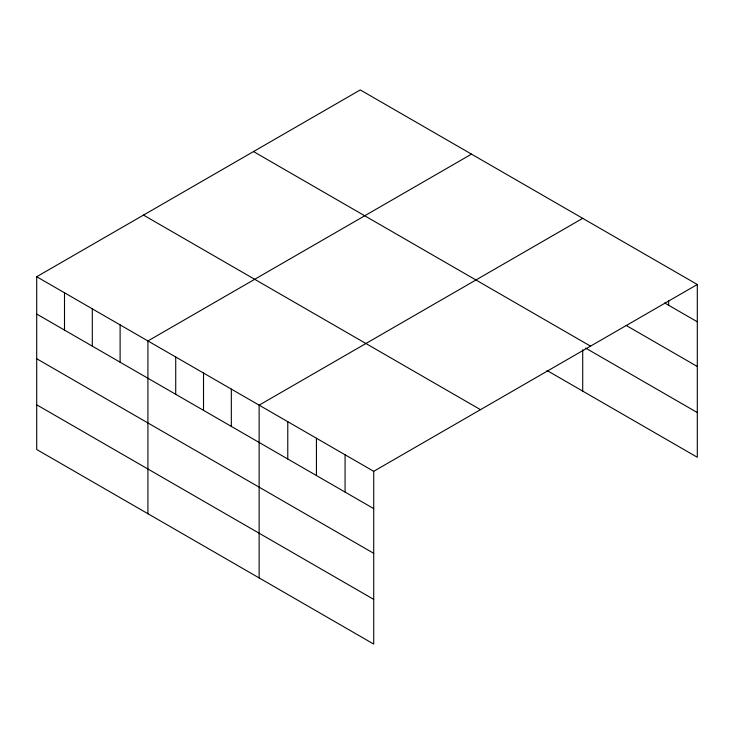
<?xml version="1.0" encoding="UTF-8"?>
<svg xmlns="http://www.w3.org/2000/svg" width="734" height="734" viewBox="0 0 734 734"><rect width="100%" height="100%" fill="white"/><g stroke="black" fill="none" stroke-linecap="round" stroke-linejoin="round"><path stroke-width="1.1" d="M36.7 276.736L373.716 471.311L373.716 644.076L36.7 449.502L36.7 276.736L360.284 89.924L697.3 284.498L697.3 457.264L546.968 370.468M471.503 154.131L147.919 340.952L147.919 513.717M582.713 218.337L259.13 405.159L259.13 577.924M373.716 471.311L697.3 284.498M664.701 302.977L697.3 321.795M626.175 325.437L697.3 366.495M253.505 151.571L590.521 346.145M585.677 348.109L697.3 412.554M143.479 215.09L480.495 409.664M36.7 314.042L373.716 508.616M36.7 358.743L373.716 553.317M36.7 404.801L373.716 599.375M668.656 300.738L668.656 305.252M582.713 349.751L582.713 391.103M345.072 454.777L345.072 492.074M316.427 438.235L316.427 475.54M287.774 421.701L287.774 458.998M231.329 389.103L231.329 426.408M203.52 373.055L203.52 410.352M175.72 356.999L175.72 394.305M120.11 324.896L120.11 362.192M92.31 308.849L92.31 346.145M64.5 292.793L64.5 330.089"/></g></svg>
